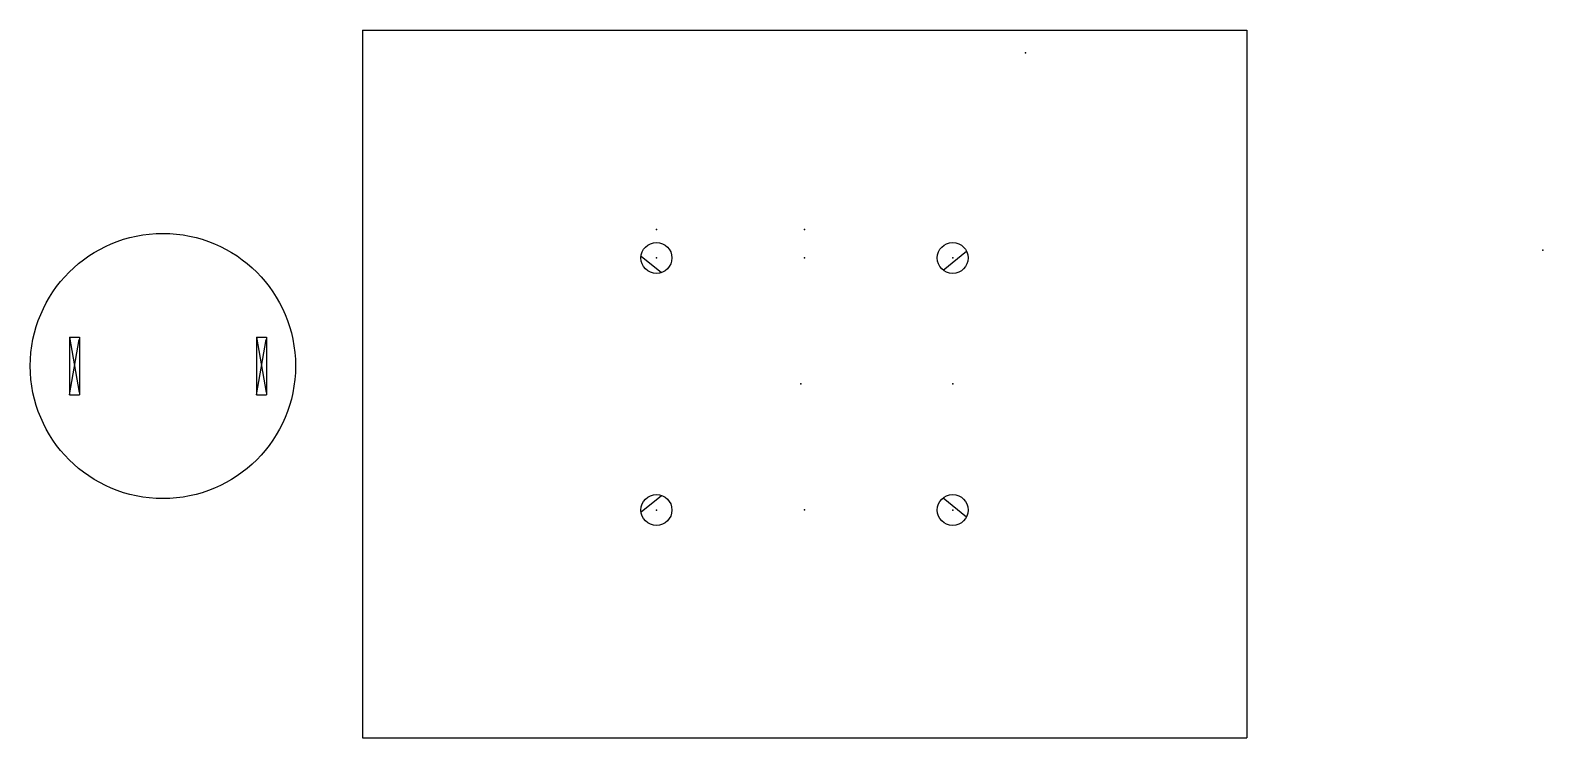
# Model space of a CAD drawing. Header units: centimetres. Extents: x 91.6 to 125.8, y 42.8 to 58.8.
import ezdxf

# ---------------------------------------------------------------- set-up
doc = ezdxf.new("R2010")
doc.units = ezdxf.units.CM
doc.header["$PDSIZE"] = -1
doc.linetypes.add('CENTERX2', pattern=[2.032, 1.27, -0.254, 0.254, -0.254])

msp = doc.modelspace()

# ---------------------------------------------------------------- linework, layer by layer
at = {"color": 7, "linetype": 'Continuous'}
for p, q in [((99.067, 58.763), (119.067, 58.763)), ((99.067, 58.763), (99.067, 42.763)), ((119.067, 58.763), (119.067, 42.763)), ((92.438, 51.82), (92.668, 51.82)), ((92.438, 51.82), (92.438, 50.52)), ((92.668, 51.82), (92.668, 50.52)), ((96.668, 51.82), (96.898, 51.82)), ((96.668, 51.82), (96.668, 50.52)), ((96.898, 51.82), (96.898, 50.52)), ((92.438, 50.52), (92.668, 50.52)), ((96.668, 50.52), (96.898, 50.52)), ((99.067, 42.763), (119.067, 42.763))]:
    msp.add_line(p, q, dxfattribs=at)
at = {"color": 7, "linetype": 'CENTERX2'}
for p, q in [((112.2, 53.338), (112.733, 53.763)), ((105.369, 53.653), (105.832, 53.282)), ((92.438, 51.82), (92.668, 50.52)), ((92.438, 50.52), (92.668, 51.82)), ((96.668, 51.82), (96.898, 50.52)), ((96.668, 50.52), (96.898, 51.82)), ((105.369, 47.873), (105.832, 48.243)), ((112.2, 48.188), (112.733, 47.762))]:
    msp.add_line(p, q, dxfattribs=at)
at = {"color": 7, "linetype": 'Continuous'}
for centre, radius in [((94.553, 51.17), 3), ((105.717, 53.613), 0.35), ((112.417, 53.613), 0.35), ((105.717, 47.913), 0.35), ((112.417, 47.913), 0.35)]:
    msp.add_circle(centre, radius, dxfattribs=at)
for p in [(114.067, 58.255), (105.717, 54.255), (109.067, 54.255), (109.067, 54.255), (125.763, 53.786), (105.717, 53.613), (109.067, 53.614), (112.417, 53.613), (92.553, 51.17), (96.783, 51.17), (108.982, 50.763), (108.982, 50.763), (112.417, 50.764), (105.717, 47.913), (109.067, 47.914), (112.417, 47.913)]:
    msp.add_point(p, dxfattribs=at)

doc.saveas('drawing.dxf')
